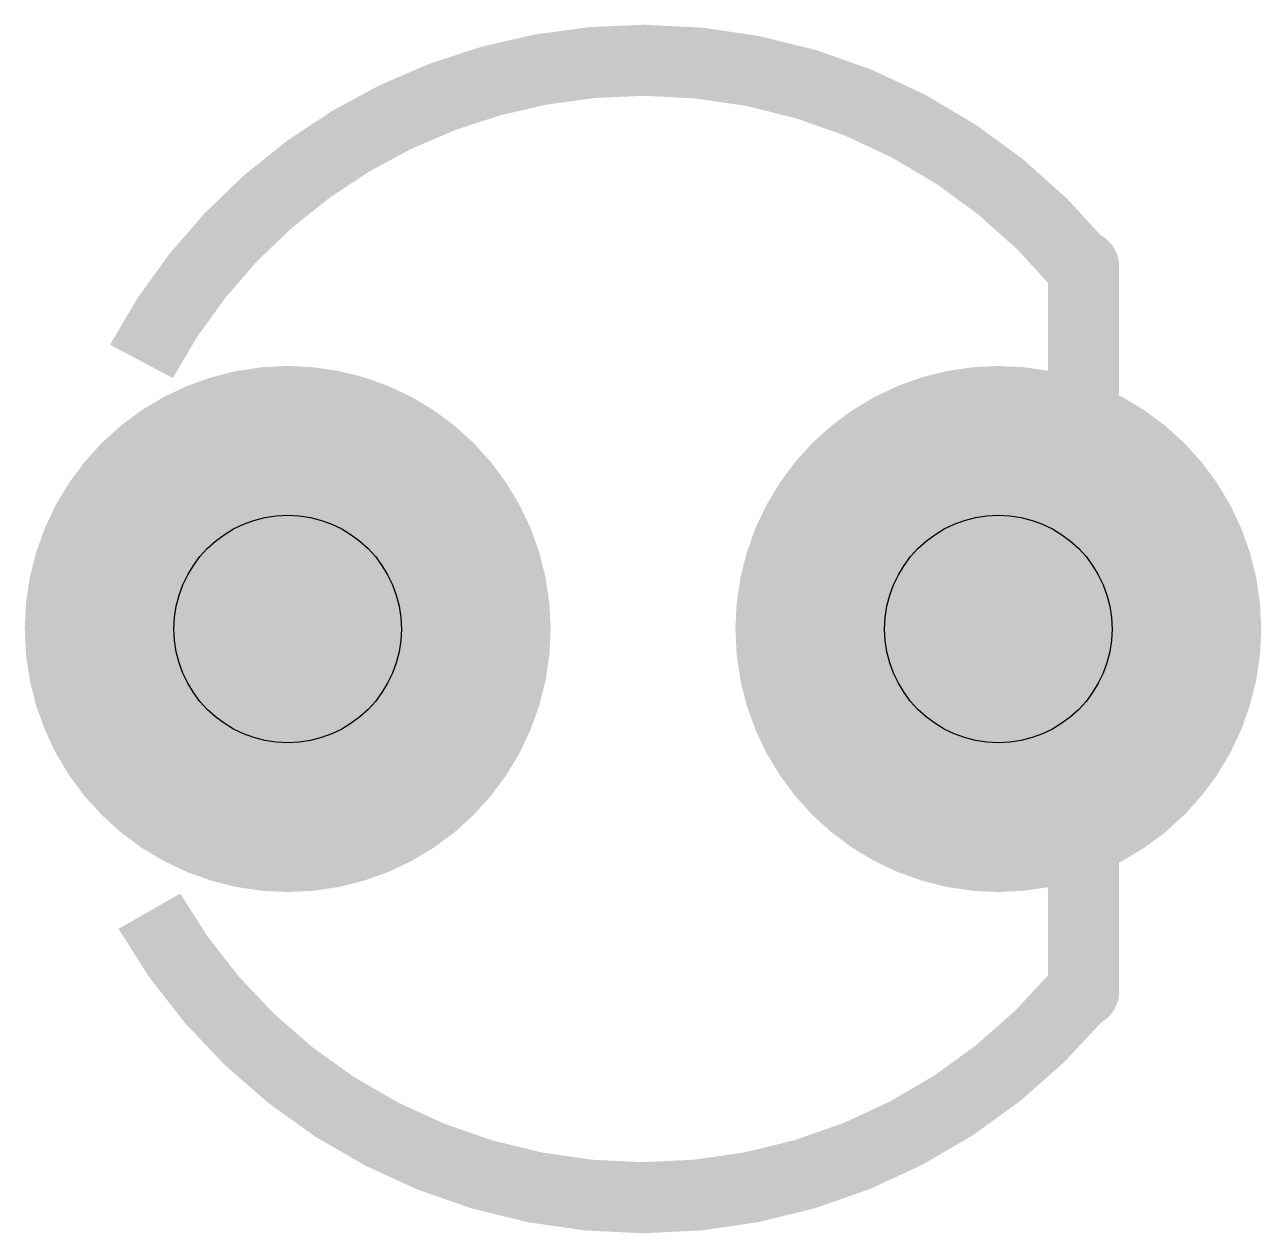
# Model space of a CAD drawing. Extents: x -0.1 to 69.9, y -0.1 to 50.9.
# Drawn here: x 51.13 to 55.55, y 37.846 to 42.164 of the extents above; entities that cross this region are included whole.
import ezdxf

# ---------------------------------------------------------------- set-up
doc = ezdxf.new("R2010")
doc.units = 0
for name, color, linetype in [('17', 110, 'CONTINUOUS'), ('21', 253, 'CONTINUOUS'), ('22', 253, 'CONTINUOUS'), ('44', 253, 'CONTINUOUS')]:
    doc.layers.add(name, color=color, linetype=linetype)

# ---------------------------------------------------------------- blocks, each defined once
blk = doc.blocks.new('ROUNDP')
at = {"const_width": 0.5}
blk.add_lwpolyline([(0, -0.25, 1), (0, 0.25, 1), (0, -0.25)], format="xyb", dxfattribs=at)

msp = doc.modelspace()

# ---------------------------------------------------------------- linework, layer by layer
at = {"layer": '21'}
for points, const_width in [([(53.34, 42.037, 0.277), (51.5471, 40.9612)], 0.254), ([(54.901, 41.3059, 0.2226), (53.34, 42.037)], 0.254), ([(54.9783, 41.3004, 1), (54.8513, 41.3004)], 0.127), ([(54.8513, 40.7924, 1), (54.9783, 40.7924)], 0.127), ([(54.9783, 39.1668, 1), (54.8513, 39.1668)], 0.127), ([(51.5757, 38.9968, 0.2691), (53.34, 37.973)], 0.254), ([(53.34, 37.973, 0.2206), (54.8912, 38.6924)], 0.254), ([(54.8513, 38.7096, 1), (54.9783, 38.7096)], 0.127)]:
    msp.add_lwpolyline(points, format="xyb", dxfattribs=dict(at, const_width=const_width))
at = {"layer": '21', "const_width": 0.254}
for points in [[(54.9148, 41.3004), (54.9148, 40.7924)], [(54.9148, 38.7096), (54.9148, 39.1668)]]:
    msp.add_lwpolyline(points, dxfattribs=at)
at = {"layer": '22'}
for points, const_width in [([(53.34, 42.037, 0.277), (51.5471, 40.9612)], 0.254), ([(54.901, 41.3059, 0.2226), (53.34, 42.037)], 0.254), ([(54.9783, 41.3004, 1), (54.8513, 41.3004)], 0.127), ([(54.8513, 40.7924, 1), (54.9783, 40.7924)], 0.127), ([(54.9783, 39.1668, 1), (54.8513, 39.1668)], 0.127), ([(51.5757, 38.9968, 0.2691), (53.34, 37.973)], 0.254), ([(53.34, 37.973, 0.2206), (54.8912, 38.6924)], 0.254), ([(54.8513, 38.7096, 1), (54.9783, 38.7096)], 0.127)]:
    msp.add_lwpolyline(points, format="xyb", dxfattribs=dict(at, const_width=const_width))
at = {"layer": '22', "const_width": 0.254}
for points in [[(54.9148, 41.3004), (54.9148, 40.7924)], [(54.9148, 38.7096), (54.9148, 39.1668)]]:
    msp.add_lwpolyline(points, dxfattribs=at)
at = {"layer": '44'}
for centre in [(52.07, 40.005), (54.61, 40.005)]:
    msp.add_circle(centre, 0.4064, dxfattribs=at)

# ---------------------------------------------------------------- block references
at = {"layer": '17', "xscale": 1.8796, "yscale": 1.8796}
for p in [(52.07, 40.005), (52.07, 40.005), (54.61, 40.005), (54.61, 40.005)]:
    msp.add_blockref('ROUNDP', p, dxfattribs=at)

doc.saveas('drawing.dxf')
